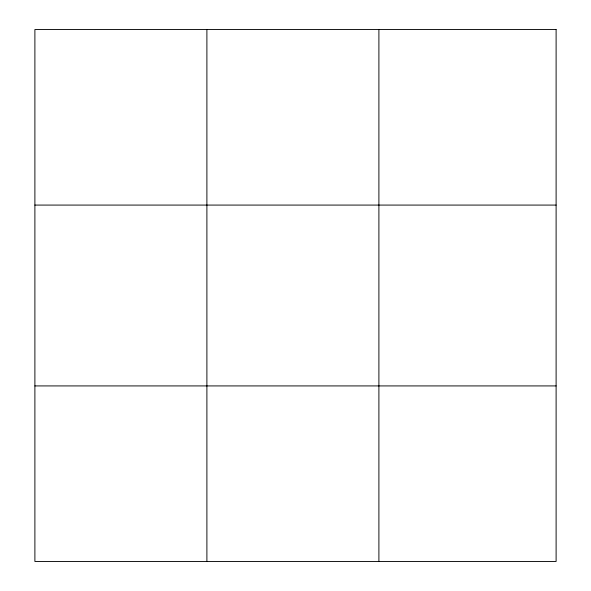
<?xml version="1.0" encoding="UTF-8"?>
<svg xmlns="http://www.w3.org/2000/svg" width="591" height="591" viewBox="0 0 591 591"><rect width="100%" height="100%" fill="white"/><g stroke="black" fill="none" stroke-linecap="round" stroke-linejoin="round"><path stroke-width="0.89" d="M206.894 29.55L206.894 561.45M378.897 29.55L378.897 561.45M34.891 205.077L556.109 205.077M34.891 385.923L556.109 385.923M556.109 29.55L556.109 561.45L34.891 561.45L34.891 29.55L556.109 29.55"/></g></svg>
